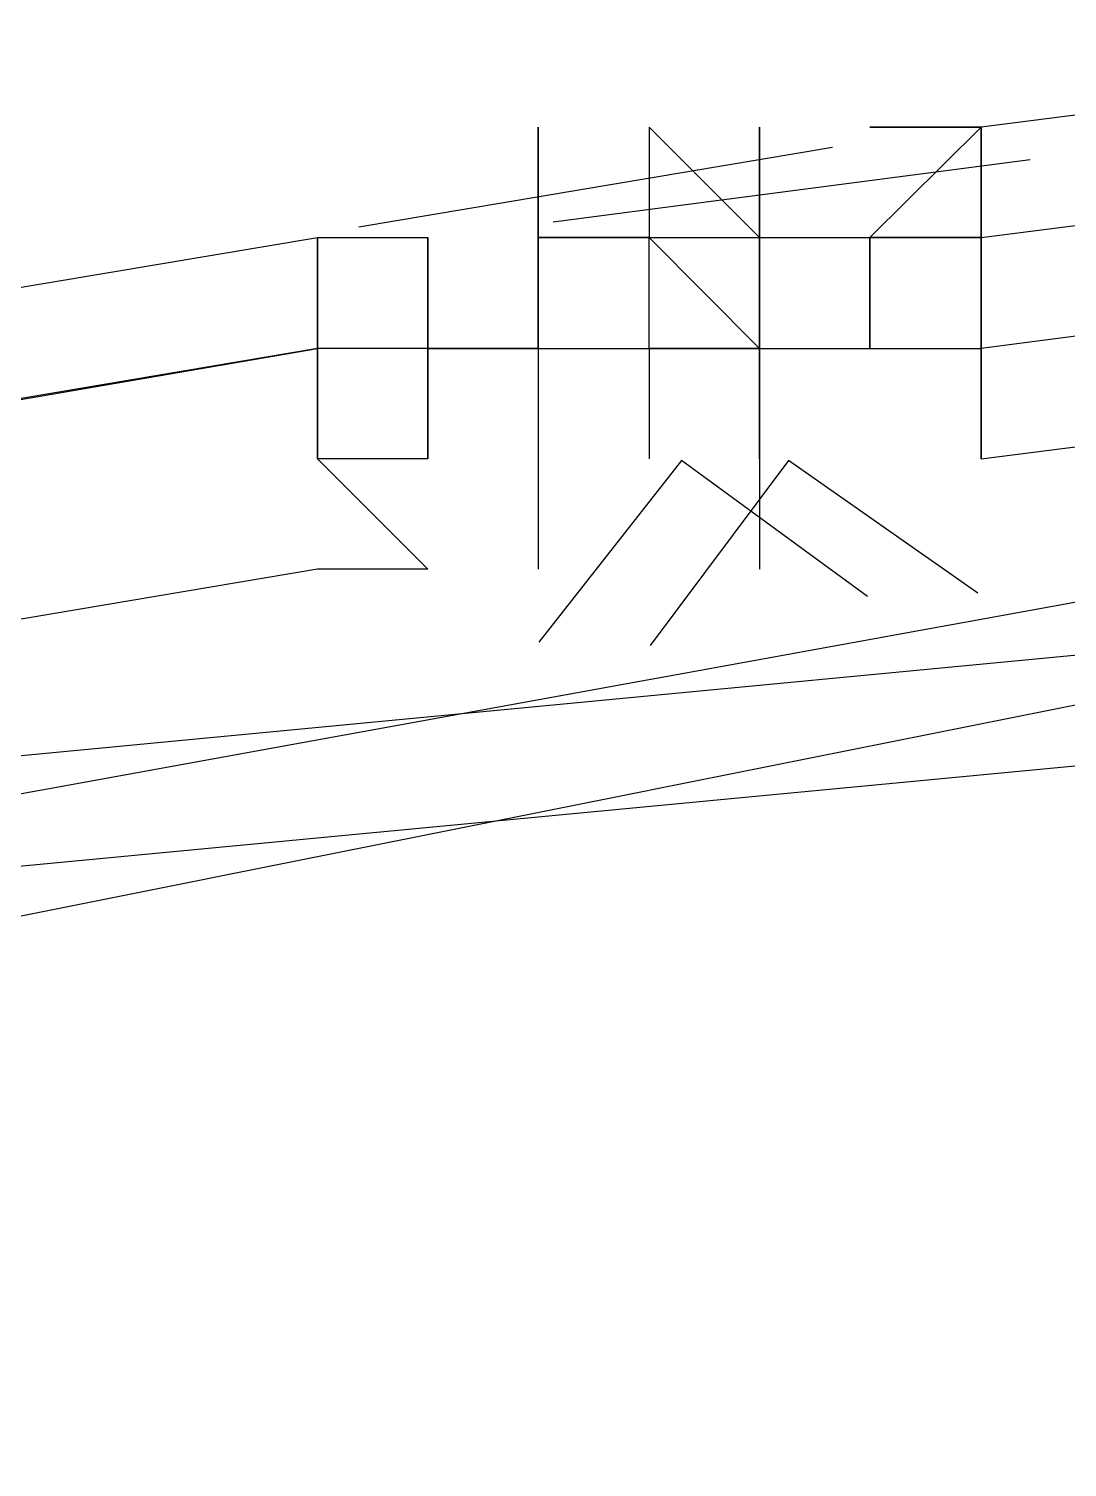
# Model space of a CAD drawing. Header units: feet. Extents: x -84 to 198, y -22 to 181.
# Drawn here: x 71.5519 to 71.6771, y 152.7895 to 152.963 of the extents above; entities that cross this region are included whole.
import ezdxf

# ---------------------------------------------------------------- set-up
doc = ezdxf.new("R2010")
doc.units = ezdxf.units.FT
doc.layers.add('A-LINEA', color=7, linetype='CONTINUOUS')

msp = doc.modelspace()

# ---------------------------------------------------------------- linework, layer by layer
at = {"layer": 'A-LINEA'}
for p, q in [((71.6133, 152.9378), (71.6133, 152.9511)), ((71.6133, 152.9511), (71.6133, 152.9511)), ((71.6133, 152.9511), (71.6133, 152.9378)), ((71.6133, 152.9511), (71.6133, 152.9511)), ((71.6133, 152.9511), (71.6133, 152.9378)), ((71.6133, 152.9378), (71.6133, 152.9511)), ((71.6133, 152.9511), (71.6133, 152.9511)), ((71.6133, 152.9511), (71.6133, 152.9378)), ((71.6133, 152.9511), (71.6133, 152.9511)), ((71.6133, 152.9511), (71.6133, 152.9378)), ((71.6267, 152.9511), (71.6267, 152.9511)), ((71.64, 152.9378), (71.6267, 152.9511)), ((71.6267, 152.9511), (71.6267, 152.9511)), ((71.6267, 152.9511), (71.6267, 152.9511)), ((71.6267, 152.9511), (71.6267, 152.9378)), ((71.6267, 152.9511), (71.6267, 152.9511)), ((71.6267, 152.9511), (71.6267, 152.9511)), ((71.6267, 152.9511), (71.6267, 152.9511)), ((71.64, 152.9378), (71.6267, 152.9511)), ((71.6267, 152.9511), (71.6267, 152.9511)), ((71.6267, 152.9511), (71.6267, 152.9511)), ((71.6267, 152.9511), (71.6267, 152.9378)), ((71.6267, 152.9511), (71.6267, 152.9511)), ((71.6267, 152.9511), (71.6267, 152.9511)), ((71.64, 152.9511), (71.64, 152.9378)), ((71.64, 152.9511), (71.64, 152.9511)), ((71.64, 152.9378), (71.64, 152.9511)), ((71.64, 152.9511), (71.64, 152.9378)), ((71.64, 152.9511), (71.64, 152.9378)), ((71.64, 152.9511), (71.64, 152.9511)), ((71.64, 152.9511), (71.64, 152.9511)), ((71.64, 152.9511), (71.64, 152.9511)), ((71.64, 152.9511), (71.64, 152.9511)), ((71.64, 152.9511), (71.64, 152.9511)), ((71.64, 152.9511), (71.64, 152.9511)), ((71.64, 152.9511), (71.64, 152.9511)), ((71.64, 152.9511), (71.64, 152.9511)), ((71.64, 152.9511), (71.64, 152.9378)), ((71.64, 152.9511), (71.64, 152.9511)), ((71.64, 152.9378), (71.64, 152.9511)), ((71.64, 152.9511), (71.64, 152.9378)), ((71.64, 152.9511), (71.64, 152.9378)), ((71.64, 152.9511), (71.64, 152.9511)), ((71.64, 152.9511), (71.64, 152.9511)), ((71.64, 152.9511), (71.64, 152.9511)), ((71.64, 152.9511), (71.64, 152.9511)), ((71.64, 152.9511), (71.64, 152.9511)), ((71.64, 152.9511), (71.64, 152.9511)), ((71.64, 152.9511), (71.64, 152.9511)), ((71.64, 152.9511), (71.64, 152.9511)), ((71.6533, 152.9511), (71.6533, 152.9511)), ((71.6533, 152.9511), (71.6533, 152.9511)), ((71.6533, 152.9511), (71.6533, 152.9511)), ((71.6533, 152.9511), (71.6533, 152.9511)), ((71.6533, 152.9511), (71.6533, 152.9511)), ((71.6533, 152.9511), (71.6533, 152.9511)), ((71.6533, 152.9511), (71.6667, 152.9511)), ((71.6533, 152.9511), (71.6533, 152.9511)), ((71.6533, 152.9511), (71.6667, 152.9511)), ((71.6533, 152.9511), (71.6533, 152.9511)), ((71.6533, 152.9511), (71.6533, 152.9511)), ((71.6533, 152.9511), (71.6533, 152.9511)), ((71.6533, 152.9511), (71.6533, 152.9511)), ((71.6667, 152.9511), (71.6533, 152.9511)), ((71.6667, 152.9511), (71.6533, 152.9511)), ((71.6533, 152.9511), (71.6533, 152.9511)), ((71.6533, 152.9511), (71.6533, 152.9511)), ((71.6533, 152.9511), (71.6533, 152.9511)), ((71.6533, 152.9511), (71.6533, 152.9511)), ((71.6533, 152.9511), (71.6533, 152.9511)), ((71.6533, 152.9511), (71.6533, 152.9511)), ((71.6533, 152.9511), (71.6667, 152.9511)), ((71.6533, 152.9511), (71.6533, 152.9511)), ((71.6533, 152.9511), (71.6667, 152.9511)), ((71.6533, 152.9511), (71.6533, 152.9511)), ((71.6533, 152.9511), (71.6533, 152.9511)), ((71.6533, 152.9511), (71.6533, 152.9511)), ((71.6533, 152.9511), (71.6533, 152.9511)), ((71.6667, 152.9511), (71.6533, 152.9511)), ((71.6667, 152.9511), (71.6533, 152.9511)), ((71.6667, 152.9511), (71.6667, 152.9511)), ((71.6667, 152.9511), (71.6667, 152.9511)), ((71.6667, 152.9511), (71.6667, 152.9511)), ((71.6667, 152.9511), (71.6667, 152.9511)), ((71.6667, 152.9511), (71.6667, 152.9511)), ((71.6667, 152.9511), (71.6667, 152.9511)), ((71.6667, 152.9511), (71.6667, 152.9511)), ((71.6667, 152.9511), (71.6667, 152.9511)), ((71.6667, 152.9511), (71.6667, 152.9511)), ((71.6667, 152.9511), (71.6667, 152.9511)), ((71.5917, 152.9391), (71.6488, 152.9487)), ((71.5917, 152.9391), (71.6488, 152.9487)), ((71.6151, 152.9397), (71.6726, 152.9472)), ((71.6151, 152.9397), (71.6726, 152.9472)), ((71.5867, 152.9378), (71.5867, 152.9378)), ((71.5867, 152.9378), (71.5867, 152.9378)), ((71.5867, 152.9378), (71.5867, 152.9378)), ((71.5867, 152.9378), (71.5867, 152.9378)), ((71.5867, 152.9378), (71.5867, 152.9378)), ((71.5867, 152.9378), (71.5867, 152.9378)), ((71.5867, 152.9378), (71.5867, 152.9378)), ((71.5867, 152.9378), (71.5867, 152.9378)), ((71.5867, 152.9244), (71.5867, 152.9378)), ((71.5867, 152.9378), (71.5867, 152.9378)), ((71.5867, 152.9378), (71.5867, 152.9378)), ((71.5867, 152.9378), (71.5867, 152.9244)), ((71.5867, 152.9378), (71.5867, 152.9378)), ((71.5867, 152.9378), (71.6, 152.9378)), ((71.5867, 152.9378), (71.5867, 152.9378)), ((71.5867, 152.9378), (71.5867, 152.9378)), ((71.5867, 152.9378), (71.5867, 152.9378)), ((71.5867, 152.9378), (71.6, 152.9378)), ((71.5867, 152.9378), (71.5867, 152.9378)), ((71.5867, 152.9378), (71.5867, 152.9378)), ((71.5867, 152.9378), (71.5867, 152.9378)), ((71.5867, 152.9378), (71.5867, 152.9378)), ((71.5867, 152.9378), (71.5867, 152.9378)), ((71.5867, 152.9378), (71.5867, 152.9378)), ((71.5867, 152.9378), (71.5867, 152.9378)), ((71.5867, 152.9378), (71.5867, 152.9378)), ((71.5867, 152.9244), (71.5867, 152.9378)), ((71.5867, 152.9378), (71.5867, 152.9378)), ((71.5867, 152.9378), (71.5867, 152.9378)), ((71.5867, 152.9378), (71.5867, 152.9244)), ((71.5867, 152.9378), (71.5867, 152.9378)), ((71.5867, 152.9378), (71.6, 152.9378)), ((71.5867, 152.9378), (71.5867, 152.9378)), ((71.5867, 152.9378), (71.5867, 152.9378)), ((71.5867, 152.9378), (71.5867, 152.9378)), ((71.5867, 152.9378), (71.6, 152.9378)), ((71.6, 152.9244), (71.6, 152.9378)), ((71.6, 152.9378), (71.6, 152.9378)), ((71.6, 152.9378), (71.6, 152.9378)), ((71.6, 152.9378), (71.6, 152.9378)), ((71.6, 152.9378), (71.6, 152.9378)), ((71.6, 152.9378), (71.6, 152.9378)), ((71.6, 152.9378), (71.6, 152.9378)), ((71.6, 152.9378), (71.6, 152.9378)), ((71.6, 152.9378), (71.6, 152.9378)), ((71.6, 152.9378), (71.6, 152.9378)), ((71.6, 152.9244), (71.6, 152.9378)), ((71.6, 152.9378), (71.6, 152.9378)), ((71.6, 152.9378), (71.6, 152.9378)), ((71.6, 152.9378), (71.6, 152.9378)), ((71.6, 152.9378), (71.6, 152.9378)), ((71.6, 152.9378), (71.6, 152.9378)), ((71.6, 152.9378), (71.6, 152.9378)), ((71.6, 152.9378), (71.6, 152.9378)), ((71.6, 152.9378), (71.6, 152.9378)), ((71.6, 152.9378), (71.6, 152.9378)), ((71.6133, 152.9378), (71.6133, 152.9378)), ((71.6133, 152.9378), (71.6133, 152.9378)), ((71.6133, 152.9378), (71.6133, 152.9378)), ((71.6133, 152.9378), (71.6133, 152.9378)), ((71.6133, 152.9378), (71.6133, 152.9244)), ((71.6133, 152.9378), (71.6133, 152.9378)), ((71.6267, 152.9378), (71.6133, 152.9378)), ((71.6133, 152.9378), (71.6133, 152.9378)), ((71.6133, 152.9378), (71.6133, 152.9244)), ((71.6133, 152.9378), (71.6267, 152.9378)), ((71.6133, 152.9378), (71.6133, 152.9244)), ((71.6133, 152.9378), (71.6133, 152.9378)), ((71.6133, 152.9378), (71.6133, 152.9378)), ((71.6267, 152.9378), (71.6133, 152.9378)), ((71.6133, 152.9378), (71.6133, 152.9378)), ((71.6133, 152.9244), (71.6133, 152.9378)), ((71.6267, 152.9378), (71.6133, 152.9378)), ((71.6133, 152.9378), (71.6133, 152.9378)), ((71.6133, 152.9378), (71.6133, 152.9378)), ((71.6133, 152.9378), (71.6133, 152.9378)), ((71.6133, 152.9378), (71.6133, 152.9378)), ((71.6267, 152.9378), (71.6133, 152.9378)), ((71.6133, 152.9378), (71.6133, 152.9378)), ((71.6133, 152.9378), (71.6133, 152.9378)), ((71.6133, 152.9378), (71.6133, 152.9378)), ((71.6133, 152.9378), (71.6133, 152.9378)), ((71.6133, 152.9378), (71.6133, 152.9378)), ((71.6133, 152.9378), (71.6133, 152.9378)), ((71.6133, 152.9378), (71.6133, 152.9378)), ((71.6133, 152.9378), (71.6133, 152.9378)), ((71.6133, 152.9378), (71.6133, 152.9378)), ((71.6133, 152.9378), (71.6133, 152.9378)), ((71.6133, 152.9378), (71.6133, 152.9378)), ((71.6133, 152.9378), (71.6133, 152.9378)), ((71.6133, 152.9378), (71.6133, 152.9378)), ((71.6133, 152.9378), (71.6133, 152.9378)), ((71.6133, 152.9378), (71.6133, 152.9378)), ((71.6133, 152.9378), (71.6133, 152.9378)), ((71.6133, 152.9378), (71.6133, 152.9378)), ((71.6133, 152.9378), (71.6133, 152.9378)), ((71.6133, 152.9378), (71.6133, 152.9378)), ((71.6133, 152.9378), (71.6133, 152.9378)), ((71.6133, 152.9378), (71.6133, 152.9378)), ((71.6133, 152.9378), (71.6133, 152.9378)), ((71.6133, 152.9378), (71.6133, 152.9378)), ((71.6133, 152.9378), (71.6133, 152.9244)), ((71.6133, 152.9378), (71.6133, 152.9378)), ((71.6133, 152.9378), (71.6133, 152.9378)), ((71.6133, 152.9378), (71.6133, 152.9378)), ((71.6133, 152.9378), (71.6133, 152.9378)), ((71.6133, 152.9378), (71.6133, 152.9378)), ((71.6133, 152.9378), (71.6133, 152.9378)), ((71.6133, 152.9378), (71.6133, 152.9378)), ((71.6133, 152.9378), (71.6133, 152.9378)), ((71.6133, 152.9378), (71.6133, 152.9378)), ((71.6133, 152.9378), (71.6133, 152.9378)), ((71.6133, 152.9378), (71.6133, 152.9378)), ((71.6133, 152.9378), (71.6133, 152.9378)), ((71.6133, 152.9378), (71.6133, 152.9244)), ((71.6133, 152.9378), (71.6133, 152.9378)), ((71.6267, 152.9378), (71.6133, 152.9378)), ((71.6133, 152.9378), (71.6133, 152.9378)), ((71.6133, 152.9378), (71.6133, 152.9244)), ((71.6133, 152.9378), (71.6267, 152.9378)), ((71.6133, 152.9378), (71.6133, 152.9244)), ((71.6133, 152.9378), (71.6133, 152.9378)), ((71.6133, 152.9378), (71.6133, 152.9378)), ((71.6267, 152.9378), (71.6133, 152.9378)), ((71.6133, 152.9378), (71.6133, 152.9378)), ((71.6133, 152.9244), (71.6133, 152.9378)), ((71.6267, 152.9378), (71.6133, 152.9378)), ((71.6133, 152.9378), (71.6133, 152.9378)), ((71.6133, 152.9378), (71.6133, 152.9378)), ((71.6133, 152.9378), (71.6133, 152.9378)), ((71.6133, 152.9378), (71.6133, 152.9378)), ((71.6267, 152.9378), (71.6133, 152.9378)), ((71.6133, 152.9378), (71.6133, 152.9378)), ((71.6133, 152.9378), (71.6133, 152.9378)), ((71.6133, 152.9378), (71.6133, 152.9378)), ((71.6133, 152.9378), (71.6133, 152.9378)), ((71.6133, 152.9378), (71.6133, 152.9378)), ((71.6133, 152.9378), (71.6133, 152.9378)), ((71.6133, 152.9378), (71.6133, 152.9378)), ((71.6133, 152.9378), (71.6133, 152.9378)), ((71.6133, 152.9378), (71.6133, 152.9378)), ((71.6133, 152.9378), (71.6133, 152.9378)), ((71.6133, 152.9378), (71.6133, 152.9378)), ((71.6133, 152.9378), (71.6133, 152.9378)), ((71.6133, 152.9378), (71.6133, 152.9378)), ((71.6133, 152.9378), (71.6133, 152.9378)), ((71.6133, 152.9378), (71.6133, 152.9378)), ((71.6133, 152.9378), (71.6133, 152.9378)), ((71.6133, 152.9378), (71.6133, 152.9378)), ((71.6133, 152.9378), (71.6133, 152.9378)), ((71.6133, 152.9378), (71.6133, 152.9378)), ((71.6133, 152.9378), (71.6133, 152.9378)), ((71.6133, 152.9378), (71.6133, 152.9378)), ((71.6133, 152.9378), (71.6133, 152.9378)), ((71.6133, 152.9378), (71.6133, 152.9378)), ((71.6133, 152.9378), (71.6133, 152.9244)), ((71.6133, 152.9378), (71.6133, 152.9378)), ((71.6133, 152.9378), (71.6133, 152.9378)), ((71.6133, 152.9378), (71.6133, 152.9378)), ((71.6133, 152.9378), (71.6133, 152.9378)), ((71.6133, 152.9378), (71.6133, 152.9378)), ((71.6133, 152.9378), (71.6133, 152.9378)), ((71.6133, 152.9378), (71.6133, 152.9378)), ((71.6133, 152.9378), (71.6133, 152.9378)), ((71.6267, 152.9378), (71.6267, 152.9378)), ((71.6267, 152.9378), (71.6267, 152.9378)), ((71.6267, 152.9378), (71.6267, 152.9378)), ((71.6267, 152.9378), (71.6267, 152.9378)), ((71.6267, 152.9378), (71.6267, 152.9378)), ((71.6267, 152.9244), (71.6267, 152.9378)), ((71.6267, 152.9378), (71.6267, 152.9378)), ((71.6267, 152.9378), (71.6267, 152.9378)), ((71.6267, 152.9378), (71.6267, 152.9378)), ((71.6267, 152.9378), (71.6267, 152.9378)), ((71.6267, 152.9378), (71.6267, 152.9378)), ((71.6267, 152.9378), (71.6267, 152.9378)), ((71.6267, 152.9378), (71.6267, 152.9378)), ((71.6267, 152.9244), (71.6267, 152.9378)), ((71.6267, 152.9378), (71.6267, 152.9378)), ((71.6267, 152.9378), (71.6267, 152.9378)), ((71.6267, 152.9378), (71.6267, 152.9378)), ((71.6267, 152.9378), (71.6267, 152.9378)), ((71.6267, 152.9378), (71.6267, 152.9378)), ((71.6267, 152.9378), (71.6267, 152.9378)), ((71.6267, 152.9378), (71.6267, 152.9378)), ((71.6267, 152.9378), (71.6267, 152.9378)), ((71.6267, 152.9378), (71.6267, 152.9378)), ((71.6267, 152.9378), (71.6267, 152.9378)), ((71.6267, 152.9378), (71.6267, 152.9378)), ((71.6267, 152.9378), (71.6267, 152.9378)), ((71.6267, 152.9378), (71.6267, 152.9378)), ((71.6267, 152.9378), (71.6267, 152.9378)), ((71.6267, 152.9378), (71.6267, 152.9378)), ((71.6267, 152.9378), (71.6267, 152.9378)), ((71.6267, 152.9378), (71.6267, 152.9378)), ((71.6267, 152.9378), (71.6267, 152.9378)), ((71.6267, 152.9378), (71.6267, 152.9378)), ((71.6267, 152.9378), (71.6267, 152.9378)), ((71.6267, 152.9378), (71.6267, 152.9378)), ((71.6267, 152.9378), (71.6267, 152.9378)), ((71.6267, 152.9378), (71.6267, 152.9378)), ((71.6267, 152.9378), (71.6267, 152.9378)), ((71.6267, 152.9378), (71.6267, 152.9378)), ((71.6267, 152.9378), (71.6267, 152.9378)), ((71.6267, 152.9378), (71.6267, 152.9378)), ((71.6267, 152.9378), (71.6267, 152.9378)), ((71.6267, 152.9378), (71.6267, 152.9378)), ((71.6267, 152.9378), (71.6267, 152.9378)), ((71.6267, 152.9378), (71.6267, 152.9378)), ((71.6267, 152.9378), (71.6267, 152.9378)), ((71.6267, 152.9378), (71.6267, 152.9378)), ((71.6267, 152.9244), (71.6267, 152.9378)), ((71.6267, 152.9378), (71.6267, 152.9378)), ((71.6267, 152.9378), (71.6267, 152.9378)), ((71.6267, 152.9378), (71.6267, 152.9378)), ((71.6267, 152.9378), (71.6267, 152.9378)), ((71.6267, 152.9378), (71.6267, 152.9378)), ((71.6267, 152.9378), (71.6267, 152.9378)), ((71.6267, 152.9378), (71.6267, 152.9378)), ((71.6267, 152.9378), (71.6267, 152.9378)), ((71.6267, 152.9378), (71.6267, 152.9378)), ((71.6267, 152.9378), (71.6267, 152.9378)), ((71.6267, 152.9378), (71.6267, 152.9378)), ((71.6267, 152.9378), (71.6267, 152.9378)), ((71.6267, 152.9378), (71.6267, 152.9378)), ((71.6267, 152.9378), (71.6267, 152.9378)), ((71.6267, 152.9378), (71.64, 152.9378)), ((71.6267, 152.9378), (71.6267, 152.9378)), ((71.6267, 152.9378), (71.6267, 152.9378)), ((71.6267, 152.9378), (71.64, 152.9378)), ((71.6267, 152.9378), (71.6267, 152.9378)), ((71.6267, 152.9378), (71.6267, 152.9378)), ((71.6267, 152.9378), (71.6267, 152.9378)), ((71.6267, 152.9378), (71.6267, 152.9378)), ((71.6267, 152.9378), (71.6267, 152.9378)), ((71.6267, 152.9244), (71.6267, 152.9378)), ((71.6267, 152.9378), (71.6267, 152.9378)), ((71.6267, 152.9378), (71.6267, 152.9378)), ((71.6267, 152.9378), (71.6267, 152.9378)), ((71.6267, 152.9378), (71.6267, 152.9378)), ((71.6267, 152.9378), (71.6267, 152.9378)), ((71.6267, 152.9378), (71.6267, 152.9378)), ((71.6267, 152.9378), (71.6267, 152.9378)), ((71.6267, 152.9244), (71.6267, 152.9378)), ((71.6267, 152.9378), (71.6267, 152.9378)), ((71.6267, 152.9378), (71.6267, 152.9378)), ((71.6267, 152.9378), (71.6267, 152.9378)), ((71.6267, 152.9378), (71.6267, 152.9378)), ((71.6267, 152.9378), (71.6267, 152.9378)), ((71.6267, 152.9378), (71.6267, 152.9378)), ((71.6267, 152.9378), (71.6267, 152.9378)), ((71.6267, 152.9378), (71.6267, 152.9378)), ((71.6267, 152.9378), (71.6267, 152.9378)), ((71.6267, 152.9378), (71.6267, 152.9378)), ((71.6267, 152.9378), (71.6267, 152.9378)), ((71.6267, 152.9378), (71.6267, 152.9378)), ((71.6267, 152.9378), (71.6267, 152.9378)), ((71.6267, 152.9378), (71.6267, 152.9378)), ((71.6267, 152.9378), (71.6267, 152.9378)), ((71.6267, 152.9378), (71.6267, 152.9378)), ((71.6267, 152.9378), (71.6267, 152.9378)), ((71.6267, 152.9378), (71.6267, 152.9378)), ((71.6267, 152.9378), (71.6267, 152.9378)), ((71.6267, 152.9378), (71.6267, 152.9378)), ((71.6267, 152.9378), (71.6267, 152.9378)), ((71.6267, 152.9378), (71.6267, 152.9378)), ((71.6267, 152.9378), (71.6267, 152.9378)), ((71.6267, 152.9378), (71.6267, 152.9378)), ((71.6267, 152.9378), (71.6267, 152.9378)), ((71.6267, 152.9378), (71.6267, 152.9378)), ((71.6267, 152.9378), (71.6267, 152.9378)), ((71.6267, 152.9378), (71.6267, 152.9378)), ((71.6267, 152.9378), (71.6267, 152.9378)), ((71.6267, 152.9378), (71.6267, 152.9378)), ((71.6267, 152.9378), (71.6267, 152.9378)), ((71.6267, 152.9378), (71.6267, 152.9378)), ((71.6267, 152.9378), (71.6267, 152.9378)), ((71.6267, 152.9244), (71.6267, 152.9378)), ((71.6267, 152.9378), (71.6267, 152.9378)), ((71.6267, 152.9378), (71.6267, 152.9378)), ((71.6267, 152.9378), (71.6267, 152.9378)), ((71.6267, 152.9378), (71.6267, 152.9378)), ((71.6267, 152.9378), (71.6267, 152.9378)), ((71.6267, 152.9378), (71.6267, 152.9378)), ((71.6267, 152.9378), (71.6267, 152.9378)), ((71.6267, 152.9378), (71.6267, 152.9378)), ((71.6267, 152.9378), (71.6267, 152.9378)), ((71.6267, 152.9378), (71.6267, 152.9378)), ((71.6267, 152.9378), (71.6267, 152.9378)), ((71.6267, 152.9378), (71.6267, 152.9378)), ((71.6267, 152.9378), (71.6267, 152.9378)), ((71.6267, 152.9378), (71.6267, 152.9378)), ((71.6267, 152.9378), (71.64, 152.9378)), ((71.6267, 152.9378), (71.6267, 152.9378)), ((71.6267, 152.9378), (71.6267, 152.9378)), ((71.6267, 152.9378), (71.64, 152.9378)), ((71.64, 152.9378), (71.64, 152.9378)), ((71.64, 152.9378), (71.6533, 152.9378)), ((71.64, 152.9378), (71.6533, 152.9378)), ((71.64, 152.9378), (71.64, 152.9378)), ((71.64, 152.9378), (71.64, 152.9378)), ((71.64, 152.9378), (71.64, 152.9378)), ((71.64, 152.9378), (71.64, 152.9378)), ((71.64, 152.9378), (71.64, 152.9378)), ((71.64, 152.9378), (71.64, 152.9378)), ((71.64, 152.9378), (71.64, 152.9378)), ((71.64, 152.9378), (71.64, 152.9378)), ((71.64, 152.9378), (71.64, 152.9378)), ((71.64, 152.9378), (71.64, 152.9378)), ((71.64, 152.9378), (71.64, 152.9378)), ((71.64, 152.9378), (71.64, 152.9378)), ((71.64, 152.9378), (71.64, 152.9378)), ((71.64, 152.9378), (71.64, 152.9378)), ((71.64, 152.9378), (71.64, 152.9378)), ((71.64, 152.9378), (71.64, 152.9378)), ((71.64, 152.9378), (71.64, 152.9378)), ((71.64, 152.9378), (71.64, 152.9378)), ((71.64, 152.9378), (71.64, 152.9378)), ((71.64, 152.9378), (71.64, 152.9378)), ((71.64, 152.9378), (71.64, 152.9378)), ((71.64, 152.9378), (71.64, 152.9378)), ((71.64, 152.9378), (71.64, 152.9378)), ((71.64, 152.9378), (71.64, 152.9378)), ((71.64, 152.9378), (71.64, 152.9378)), ((71.64, 152.9378), (71.64, 152.9378)), ((71.64, 152.9378), (71.64, 152.9378)), ((71.64, 152.9378), (71.64, 152.9378)), ((71.64, 152.9244), (71.64, 152.9378)), ((71.64, 152.9244), (71.64, 152.9378)), ((71.64, 152.9378), (71.64, 152.9378)), ((71.64, 152.9378), (71.64, 152.9378)), ((71.64, 152.9378), (71.64, 152.9378)), ((71.64, 152.9378), (71.64, 152.9378)), ((71.64, 152.9378), (71.64, 152.9378)), ((71.64, 152.9378), (71.64, 152.9378)), ((71.64, 152.9378), (71.64, 152.9378)), ((71.64, 152.9378), (71.64, 152.9378)), ((71.64, 152.9378), (71.64, 152.9378)), ((71.64, 152.9378), (71.64, 152.9244)), ((71.64, 152.9378), (71.64, 152.9378)), ((71.64, 152.9378), (71.64, 152.9244)), ((71.64, 152.9378), (71.64, 152.9378)), ((71.64, 152.9378), (71.64, 152.9244)), ((71.64, 152.9378), (71.64, 152.9378)), ((71.64, 152.9378), (71.6533, 152.9378)), ((71.64, 152.9378), (71.6533, 152.9378)), ((71.64, 152.9378), (71.64, 152.9378)), ((71.64, 152.9378), (71.64, 152.9378)), ((71.64, 152.9378), (71.64, 152.9378)), ((71.64, 152.9378), (71.64, 152.9378)), ((71.64, 152.9378), (71.64, 152.9378)), ((71.64, 152.9378), (71.64, 152.9378)), ((71.64, 152.9378), (71.64, 152.9378)), ((71.64, 152.9378), (71.64, 152.9378)), ((71.64, 152.9378), (71.64, 152.9378)), ((71.64, 152.9378), (71.64, 152.9378)), ((71.64, 152.9378), (71.64, 152.9378)), ((71.64, 152.9378), (71.64, 152.9378)), ((71.64, 152.9378), (71.64, 152.9378)), ((71.64, 152.9378), (71.64, 152.9378)), ((71.64, 152.9378), (71.64, 152.9378)), ((71.64, 152.9378), (71.64, 152.9378)), ((71.64, 152.9378), (71.64, 152.9378)), ((71.64, 152.9378), (71.64, 152.9378)), ((71.64, 152.9378), (71.64, 152.9378)), ((71.64, 152.9378), (71.64, 152.9378)), ((71.64, 152.9378), (71.64, 152.9378)), ((71.64, 152.9378), (71.64, 152.9378)), ((71.64, 152.9378), (71.64, 152.9378)), ((71.64, 152.9378), (71.64, 152.9378)), ((71.64, 152.9378), (71.64, 152.9378)), ((71.64, 152.9378), (71.64, 152.9378)), ((71.64, 152.9378), (71.64, 152.9378)), ((71.64, 152.9378), (71.64, 152.9378)), ((71.64, 152.9244), (71.64, 152.9378)), ((71.64, 152.9244), (71.64, 152.9378)), ((71.64, 152.9378), (71.64, 152.9378)), ((71.64, 152.9378), (71.64, 152.9378)), ((71.64, 152.9378), (71.64, 152.9378)), ((71.64, 152.9378), (71.64, 152.9378)), ((71.64, 152.9378), (71.64, 152.9378)), ((71.64, 152.9378), (71.64, 152.9378)), ((71.64, 152.9378), (71.64, 152.9378)), ((71.64, 152.9378), (71.64, 152.9378)), ((71.64, 152.9378), (71.64, 152.9378)), ((71.64, 152.9378), (71.64, 152.9244)), ((71.64, 152.9378), (71.64, 152.9378)), ((71.64, 152.9378), (71.64, 152.9244)), ((71.64, 152.9378), (71.64, 152.9378)), ((71.64, 152.9378), (71.64, 152.9244)), ((71.6533, 152.9378), (71.6533, 152.9378)), ((71.6533, 152.9378), (71.6533, 152.9378)), ((71.6533, 152.9378), (71.6533, 152.9378)), ((71.6533, 152.9378), (71.6533, 152.9378)), ((71.6533, 152.9378), (71.6533, 152.9378)), ((71.6533, 152.9378), (71.6533, 152.9378)), ((71.6533, 152.9378), (71.6533, 152.9378)), ((71.6533, 152.9378), (71.6533, 152.9378)), ((71.6533, 152.9378), (71.6533, 152.9378)), ((71.6533, 152.9378), (71.6533, 152.9378)), ((71.6533, 152.9378), (71.6533, 152.9378)), ((71.6533, 152.9378), (71.6533, 152.9378)), ((71.6533, 152.9244), (71.6533, 152.9378)), ((71.6533, 152.9378), (71.6533, 152.9378)), ((71.6533, 152.9378), (71.6533, 152.9378)), ((71.6533, 152.9378), (71.6533, 152.9378)), ((71.6533, 152.9378), (71.6533, 152.9378)), ((71.6533, 152.9378), (71.6533, 152.9378)), ((71.6533, 152.9378), (71.6533, 152.9378)), ((71.6533, 152.9378), (71.6667, 152.9378)), ((71.6533, 152.9378), (71.6533, 152.9378)), ((71.6533, 152.9378), (71.6533, 152.9244)), ((71.6533, 152.9378), (71.6533, 152.9378)), ((71.6533, 152.9378), (71.6533, 152.9378)), ((71.6533, 152.9378), (71.6533, 152.9244)), ((71.6667, 152.9378), (71.6533, 152.9378)), ((71.6533, 152.9378), (71.6533, 152.9378)), ((71.6533, 152.9378), (71.6533, 152.9378)), ((71.6667, 152.9378), (71.6533, 152.9378)), ((71.6533, 152.9378), (71.6533, 152.9378)), ((71.6533, 152.9378), (71.6533, 152.9378)), ((71.6533, 152.9378), (71.6533, 152.9378)), ((71.6533, 152.9378), (71.6533, 152.9378)), ((71.6533, 152.9378), (71.6533, 152.9378)), ((71.6533, 152.9378), (71.6533, 152.9378)), ((71.6533, 152.9378), (71.6533, 152.9378)), ((71.6533, 152.9378), (71.6533, 152.9378)), ((71.6533, 152.9378), (71.6533, 152.9378)), ((71.6533, 152.9378), (71.6533, 152.9378)), ((71.6533, 152.9378), (71.6533, 152.9378)), ((71.6533, 152.9378), (71.6533, 152.9378)), ((71.6533, 152.9378), (71.6533, 152.9378)), ((71.6533, 152.9378), (71.6533, 152.9378)), ((71.6533, 152.9244), (71.6533, 152.9378)), ((71.6533, 152.9378), (71.6533, 152.9378)), ((71.6533, 152.9378), (71.6533, 152.9378)), ((71.6533, 152.9378), (71.6533, 152.9378)), ((71.6533, 152.9378), (71.6533, 152.9378)), ((71.6533, 152.9378), (71.6533, 152.9378)), ((71.6533, 152.9378), (71.6533, 152.9378)), ((71.6533, 152.9378), (71.6667, 152.9378)), ((71.6533, 152.9378), (71.6533, 152.9378)), ((71.6533, 152.9378), (71.6533, 152.9244)), ((71.6533, 152.9378), (71.6533, 152.9378)), ((71.6533, 152.9378), (71.6533, 152.9378)), ((71.6533, 152.9378), (71.6533, 152.9244)), ((71.6667, 152.9378), (71.6533, 152.9378)), ((71.6533, 152.9378), (71.6533, 152.9378)), ((71.6533, 152.9378), (71.6533, 152.9378)), ((71.6667, 152.9378), (71.6533, 152.9378)), ((71.6533, 152.9378), (71.6533, 152.9378)), ((71.6533, 152.9378), (71.6533, 152.9378)), ((71.6667, 152.9378), (71.6667, 152.9378)), ((71.6667, 152.9378), (71.6667, 152.9378)), ((71.6667, 152.9378), (71.6667, 152.9378)), ((71.6667, 152.9378), (71.6667, 152.9378)), ((71.6667, 152.9378), (71.6667, 152.9378)), ((71.6667, 152.9378), (71.6667, 152.9378)), ((71.6667, 152.9378), (71.6667, 152.9378)), ((71.6667, 152.9378), (71.6667, 152.9378)), ((71.6667, 152.9378), (71.6667, 152.9244)), ((71.6667, 152.9378), (71.6667, 152.9378)), ((71.6667, 152.9378), (71.6667, 152.9378)), ((71.6667, 152.9378), (71.6667, 152.9378)), ((71.6667, 152.9378), (71.6667, 152.9378)), ((71.6667, 152.9378), (71.6667, 152.9378)), ((71.6667, 152.9378), (71.6667, 152.9378)), ((71.6667, 152.9378), (71.6667, 152.9378)), ((71.6667, 152.9378), (71.6667, 152.9378)), ((71.6667, 152.9378), (71.6667, 152.9244)), ((71.5867, 152.9244), (71.5867, 152.9244)), ((71.5867, 152.9244), (71.5867, 152.9244)), ((71.5867, 152.9244), (71.5867, 152.9244)), ((71.5867, 152.9244), (71.5867, 152.9244)), ((71.5867, 152.9244), (71.5867, 152.9244)), ((71.5867, 152.9244), (71.5867, 152.9244)), ((71.5867, 152.9244), (71.5867, 152.9244)), ((71.5867, 152.9244), (71.5867, 152.9244)), ((71.5867, 152.9244), (71.5867, 152.9244)), ((71.5867, 152.9244), (71.5867, 152.9244)), ((71.5867, 152.9244), (71.5867, 152.9244)), ((71.5867, 152.9244), (71.5867, 152.9244)), ((71.5867, 152.9244), (71.5867, 152.9244)), ((71.5867, 152.9244), (71.5867, 152.9244)), ((71.5867, 152.9244), (71.5867, 152.9244)), ((71.5867, 152.9244), (71.5867, 152.9244)), ((71.6, 152.9111), (71.6, 152.9244)), ((71.6133, 152.9244), (71.6, 152.9244)), ((71.6, 152.9244), (71.6133, 152.9244)), ((71.6, 152.9244), (71.6, 152.9244)), ((71.6, 152.9244), (71.6, 152.9244)), ((71.6, 152.9244), (71.6, 152.9111)), ((71.6, 152.9244), (71.6, 152.9244)), ((71.6, 152.9244), (71.6, 152.9244)), ((71.6133, 152.9244), (71.6, 152.9244)), ((71.6, 152.9244), (71.6, 152.9244)), ((71.6, 152.9244), (71.6, 152.9244)), ((71.6133, 152.9244), (71.6, 152.9244)), ((71.6, 152.9244), (71.6, 152.9244)), ((71.6, 152.9244), (71.6, 152.9244)), ((71.6, 152.9244), (71.6, 152.9244)), ((71.6133, 152.9244), (71.6, 152.9244)), ((71.6, 152.9244), (71.6, 152.9244)), ((71.6, 152.9244), (71.6, 152.9244)), ((71.6, 152.9244), (71.6133, 152.9244)), ((71.6, 152.9244), (71.6, 152.9244)), ((71.6, 152.9244), (71.6, 152.9111)), ((71.6, 152.9244), (71.6, 152.9244)), ((71.6, 152.9244), (71.6, 152.9244)), ((71.6, 152.9244), (71.6, 152.9244)), ((71.6, 152.9244), (71.6, 152.9244)), ((71.6, 152.9244), (71.6, 152.9244)), ((71.6, 152.9244), (71.6, 152.9244)), ((71.6, 152.9244), (71.6, 152.9244)), ((71.6, 152.9244), (71.6, 152.9244)), ((71.6, 152.9244), (71.6, 152.9244)), ((71.6, 152.9244), (71.6, 152.9244)), ((71.6, 152.9244), (71.6, 152.9244)), ((71.6, 152.9111), (71.6, 152.9244)), ((71.6133, 152.9244), (71.6, 152.9244)), ((71.6, 152.9244), (71.6133, 152.9244)), ((71.6, 152.9244), (71.6, 152.9244)), ((71.6, 152.9244), (71.6, 152.9244)), ((71.6, 152.9244), (71.6, 152.9111)), ((71.6, 152.9244), (71.6, 152.9244)), ((71.6, 152.9244), (71.6, 152.9244)), ((71.6133, 152.9244), (71.6, 152.9244)), ((71.6, 152.9244), (71.6, 152.9244)), ((71.6, 152.9244), (71.6, 152.9244)), ((71.6133, 152.9244), (71.6, 152.9244)), ((71.6, 152.9244), (71.6, 152.9244)), ((71.6, 152.9244), (71.6, 152.9244)), ((71.6, 152.9244), (71.6, 152.9244)), ((71.6133, 152.9244), (71.6, 152.9244)), ((71.6, 152.9244), (71.6, 152.9244)), ((71.6, 152.9244), (71.6, 152.9244)), ((71.6, 152.9244), (71.6133, 152.9244)), ((71.6, 152.9244), (71.6, 152.9244)), ((71.6, 152.9244), (71.6, 152.9111)), ((71.6, 152.9244), (71.6, 152.9244)), ((71.6, 152.9244), (71.6, 152.9244)), ((71.6, 152.9244), (71.6, 152.9244)), ((71.6, 152.9244), (71.6, 152.9244)), ((71.6, 152.9244), (71.6, 152.9244)), ((71.6, 152.9244), (71.6, 152.9244)), ((71.6, 152.9244), (71.6, 152.9244)), ((71.6, 152.9244), (71.6, 152.9244)), ((71.6, 152.9244), (71.6, 152.9244)), ((71.6, 152.9244), (71.6, 152.9244)), ((71.6, 152.9244), (71.6, 152.9244)), ((71.6133, 152.9244), (71.6133, 152.9244)), ((71.6133, 152.9244), (71.6133, 152.9244)), ((71.6133, 152.9244), (71.6133, 152.9244)), ((71.6133, 152.9244), (71.6133, 152.9244)), ((71.6133, 152.9244), (71.6133, 152.9244)), ((71.6133, 152.9244), (71.6133, 152.9244)), ((71.6133, 152.9244), (71.6133, 152.9244)), ((71.6133, 152.9244), (71.6133, 152.9244)), ((71.6133, 152.9244), (71.6133, 152.9244)), ((71.6133, 152.9244), (71.6133, 152.9244)), ((71.6133, 152.9244), (71.6133, 152.9244)), ((71.6133, 152.9244), (71.6133, 152.9244)), ((71.6133, 152.9244), (71.6133, 152.9244)), ((71.6133, 152.9244), (71.6133, 152.9244)), ((71.6133, 152.9244), (71.6133, 152.9244)), ((71.6133, 152.9244), (71.6133, 152.9244)), ((71.6133, 152.9244), (71.6133, 152.9244)), ((71.6133, 152.9244), (71.6133, 152.9244)), ((71.6133, 152.9244), (71.6133, 152.9244)), ((71.6133, 152.9244), (71.6133, 152.9244)), ((71.6133, 152.9244), (71.6133, 152.9244)), ((71.6133, 152.9244), (71.6133, 152.9244)), ((71.6133, 152.9244), (71.6133, 152.9244)), ((71.6133, 152.9244), (71.6133, 152.9244)), ((71.6133, 152.9244), (71.6133, 152.9244)), ((71.6133, 152.9244), (71.6133, 152.9244)), ((71.6133, 152.9244), (71.6133, 152.9244)), ((71.6133, 152.9244), (71.6133, 152.9244)), ((71.6133, 152.9244), (71.6133, 152.9244)), ((71.6133, 152.9244), (71.6133, 152.9244)), ((71.6133, 152.9244), (71.6133, 152.9244)), ((71.6133, 152.9244), (71.6133, 152.9244)), ((71.6133, 152.9244), (71.6133, 152.9244)), ((71.6133, 152.9244), (71.6133, 152.9244)), ((71.6133, 152.9244), (71.6133, 152.9244)), ((71.6133, 152.9244), (71.6267, 152.9244)), ((71.6133, 152.9244), (71.6133, 152.9244)), ((71.6133, 152.9244), (71.6267, 152.9244)), ((71.6133, 152.9244), (71.6133, 152.9244)), ((71.6133, 152.9244), (71.6133, 152.9244)), ((71.6133, 152.9244), (71.6133, 152.9244)), ((71.6133, 152.9244), (71.6133, 152.9244)), ((71.6133, 152.9244), (71.6133, 152.9244)), ((71.6133, 152.9244), (71.6133, 152.9244)), ((71.6133, 152.9244), (71.6133, 152.9244)), ((71.6133, 152.9244), (71.6133, 152.9244)), ((71.6133, 152.9244), (71.6133, 152.9244)), ((71.6133, 152.9244), (71.6133, 152.9244)), ((71.6133, 152.9244), (71.6133, 152.9244)), ((71.6133, 152.9244), (71.6133, 152.9244)), ((71.6133, 152.9244), (71.6133, 152.9244)), ((71.6133, 152.9244), (71.6133, 152.9244)), ((71.6133, 152.9244), (71.6133, 152.9244)), ((71.6133, 152.9244), (71.6133, 152.9244)), ((71.6133, 152.9244), (71.6133, 152.9244)), ((71.6133, 152.9244), (71.6133, 152.9244)), ((71.6133, 152.9244), (71.6133, 152.9244)), ((71.6133, 152.9244), (71.6133, 152.9244)), ((71.6133, 152.9244), (71.6133, 152.9244)), ((71.6133, 152.9244), (71.6133, 152.9244)), ((71.6133, 152.9244), (71.6133, 152.9244)), ((71.6133, 152.9244), (71.6133, 152.9244)), ((71.6133, 152.9244), (71.6133, 152.9244)), ((71.6133, 152.9244), (71.6133, 152.9244)), ((71.6133, 152.9244), (71.6133, 152.9244)), ((71.6133, 152.9244), (71.6133, 152.9244)), ((71.6133, 152.9244), (71.6133, 152.9244)), ((71.6133, 152.9244), (71.6133, 152.9244)), ((71.6133, 152.9244), (71.6133, 152.9244)), ((71.6133, 152.9244), (71.6133, 152.9244)), ((71.6133, 152.9244), (71.6133, 152.9244)), ((71.6133, 152.9244), (71.6133, 152.9244)), ((71.6133, 152.9244), (71.6133, 152.9244)), ((71.6133, 152.9244), (71.6267, 152.9244)), ((71.6133, 152.9244), (71.6133, 152.9244)), ((71.6133, 152.9244), (71.6267, 152.9244)), ((71.6267, 152.9244), (71.6267, 152.9244)), ((71.6267, 152.9244), (71.6267, 152.9244)), ((71.6267, 152.9244), (71.64, 152.9244)), ((71.6267, 152.9244), (71.6267, 152.9244)), ((71.6267, 152.9244), (71.6267, 152.9244)), ((71.6267, 152.9244), (71.6267, 152.9111)), ((71.6267, 152.9244), (71.6267, 152.9244)), ((71.6267, 152.9244), (71.6267, 152.9244)), ((71.6267, 152.9244), (71.6267, 152.9244)), ((71.6267, 152.9244), (71.6267, 152.9244)), ((71.6267, 152.9244), (71.6267, 152.9244)), ((71.6267, 152.9244), (71.6267, 152.9244)), ((71.6267, 152.9244), (71.6267, 152.9244)), ((71.6267, 152.9244), (71.6267, 152.9244)), ((71.6267, 152.9244), (71.6267, 152.9244)), ((71.6267, 152.9244), (71.6267, 152.9244)), ((71.6267, 152.9244), (71.6267, 152.9244)), ((71.6267, 152.9244), (71.6267, 152.9244)), ((71.6267, 152.9244), (71.6267, 152.9244)), ((71.6267, 152.9244), (71.6267, 152.9244)), ((71.6267, 152.9244), (71.6267, 152.9244)), ((71.6267, 152.9244), (71.6267, 152.9244)), ((71.6267, 152.9244), (71.6267, 152.9244)), ((71.6267, 152.9244), (71.6267, 152.9244)), ((71.6267, 152.9244), (71.6267, 152.9244)), ((71.6267, 152.9244), (71.6267, 152.9244)), ((71.6267, 152.9244), (71.6267, 152.9244)), ((71.6267, 152.9244), (71.6267, 152.9244)), ((71.6267, 152.9244), (71.6267, 152.9244)), ((71.6267, 152.9244), (71.6267, 152.9244)), ((71.6267, 152.9244), (71.6267, 152.9244)), ((71.6267, 152.9244), (71.6267, 152.9244)), ((71.6267, 152.9244), (71.6267, 152.9244)), ((71.6267, 152.9244), (71.6267, 152.9244)), ((71.6267, 152.9244), (71.6267, 152.9244)), ((71.6267, 152.9244), (71.6267, 152.9244)), ((71.6267, 152.9244), (71.6267, 152.9244)), ((71.6267, 152.9244), (71.6267, 152.9244)), ((71.6267, 152.9244), (71.6267, 152.9244)), ((71.6267, 152.9244), (71.6267, 152.9244)), ((71.6267, 152.9244), (71.6267, 152.9244)), ((71.6267, 152.9244), (71.6267, 152.9244)), ((71.6267, 152.9244), (71.6267, 152.9244)), ((71.6267, 152.9244), (71.6267, 152.9244)), ((71.6267, 152.9244), (71.6267, 152.9244)), ((71.6267, 152.9244), (71.64, 152.9244)), ((71.6267, 152.9244), (71.6267, 152.9244)), ((71.6267, 152.9244), (71.6267, 152.9244)), ((71.6267, 152.9244), (71.6267, 152.9111)), ((71.6267, 152.9244), (71.6267, 152.9244)), ((71.6267, 152.9244), (71.6267, 152.9244)), ((71.6267, 152.9244), (71.6267, 152.9244)), ((71.6267, 152.9244), (71.6267, 152.9244)), ((71.6267, 152.9244), (71.6267, 152.9244)), ((71.6267, 152.9244), (71.6267, 152.9244)), ((71.6267, 152.9244), (71.6267, 152.9244)), ((71.6267, 152.9244), (71.6267, 152.9244)), ((71.6267, 152.9244), (71.6267, 152.9244)), ((71.6267, 152.9244), (71.6267, 152.9244)), ((71.6267, 152.9244), (71.6267, 152.9244)), ((71.6267, 152.9244), (71.6267, 152.9244)), ((71.6267, 152.9244), (71.6267, 152.9244)), ((71.6267, 152.9244), (71.6267, 152.9244)), ((71.6267, 152.9244), (71.6267, 152.9244)), ((71.6267, 152.9244), (71.6267, 152.9244)), ((71.6267, 152.9244), (71.6267, 152.9244)), ((71.6267, 152.9244), (71.6267, 152.9244)), ((71.6267, 152.9244), (71.6267, 152.9244)), ((71.6267, 152.9244), (71.6267, 152.9244)), ((71.6267, 152.9244), (71.6267, 152.9244)), ((71.6267, 152.9244), (71.6267, 152.9244)), ((71.6267, 152.9244), (71.6267, 152.9244)), ((71.6267, 152.9244), (71.6267, 152.9244)), ((71.6267, 152.9244), (71.6267, 152.9244)), ((71.6267, 152.9244), (71.6267, 152.9244)), ((71.6267, 152.9244), (71.6267, 152.9244)), ((71.6267, 152.9244), (71.6267, 152.9244)), ((71.6267, 152.9244), (71.6267, 152.9244)), ((71.6267, 152.9244), (71.6267, 152.9244)), ((71.6267, 152.9244), (71.6267, 152.9244)), ((71.6267, 152.9244), (71.6267, 152.9244)), ((71.6267, 152.9244), (71.6267, 152.9244)), ((71.6267, 152.9244), (71.6267, 152.9244)), ((71.6267, 152.9244), (71.6267, 152.9244)), ((71.6267, 152.9244), (71.6267, 152.9244)), ((71.6267, 152.9244), (71.6267, 152.9244)), ((71.64, 152.9244), (71.64, 152.9244)), ((71.64, 152.9244), (71.64, 152.9244)), ((71.64, 152.9244), (71.64, 152.9244)), ((71.64, 152.9244), (71.64, 152.9244)), ((71.64, 152.9244), (71.6533, 152.9244)), ((71.64, 152.9244), (71.64, 152.9244)), ((71.64, 152.9244), (71.64, 152.9244)), ((71.64, 152.9244), (71.64, 152.9244)), ((71.64, 152.9244), (71.64, 152.9244)), ((71.64, 152.9244), (71.64, 152.9244)), ((71.64, 152.9244), (71.64, 152.9244)), ((71.64, 152.9244), (71.64, 152.9244)), ((71.64, 152.9244), (71.64, 152.9244)), ((71.64, 152.9244), (71.64, 152.9244)), ((71.64, 152.9244), (71.64, 152.9244)), ((71.64, 152.9244), (71.64, 152.9244)), ((71.64, 152.9244), (71.64, 152.9244)), ((71.64, 152.9244), (71.64, 152.9244)), ((71.64, 152.9244), (71.64, 152.9244)), ((71.64, 152.9244), (71.64, 152.9244)), ((71.64, 152.9244), (71.64, 152.9244)), ((71.64, 152.9244), (71.64, 152.9244)), ((71.64, 152.9244), (71.64, 152.9244)), ((71.64, 152.9244), (71.64, 152.9244)), ((71.64, 152.9244), (71.64, 152.9244)), ((71.64, 152.9244), (71.64, 152.9244)), ((71.64, 152.9244), (71.64, 152.9244)), ((71.64, 152.9244), (71.64, 152.9244)), ((71.64, 152.9244), (71.64, 152.9244)), ((71.64, 152.9244), (71.64, 152.9244)), ((71.64, 152.9244), (71.64, 152.9244)), ((71.64, 152.9244), (71.64, 152.9244)), ((71.64, 152.9244), (71.64, 152.9244)), ((71.64, 152.9244), (71.64, 152.9244)), ((71.64, 152.9244), (71.64, 152.9244)), ((71.64, 152.9244), (71.64, 152.9244)), ((71.64, 152.9244), (71.64, 152.9244)), ((71.64, 152.9244), (71.64, 152.9244)), ((71.64, 152.9244), (71.64, 152.9244)), ((71.64, 152.9244), (71.64, 152.9244)), ((71.64, 152.9244), (71.6533, 152.9244)), ((71.64, 152.9244), (71.64, 152.9244)), ((71.64, 152.9244), (71.64, 152.9244)), ((71.64, 152.9244), (71.64, 152.9244)), ((71.64, 152.9244), (71.64, 152.9244)), ((71.64, 152.9244), (71.64, 152.9244)), ((71.64, 152.9244), (71.64, 152.9244)), ((71.64, 152.9244), (71.64, 152.9244)), ((71.64, 152.9244), (71.64, 152.9244)), ((71.64, 152.9244), (71.64, 152.9244)), ((71.64, 152.9244), (71.64, 152.9244)), ((71.64, 152.9244), (71.64, 152.9244)), ((71.64, 152.9244), (71.64, 152.9244)), ((71.64, 152.9244), (71.64, 152.9244)), ((71.64, 152.9244), (71.64, 152.9244)), ((71.64, 152.9244), (71.64, 152.9244)), ((71.64, 152.9244), (71.64, 152.9244)), ((71.64, 152.9244), (71.64, 152.9244)), ((71.64, 152.9244), (71.64, 152.9244)), ((71.64, 152.9244), (71.64, 152.9244)), ((71.64, 152.9244), (71.64, 152.9244)), ((71.64, 152.9244), (71.64, 152.9244)), ((71.64, 152.9244), (71.64, 152.9244)), ((71.64, 152.9244), (71.64, 152.9244)), ((71.64, 152.9244), (71.64, 152.9244)), ((71.64, 152.9244), (71.64, 152.9244)), ((71.64, 152.9244), (71.64, 152.9244)), ((71.64, 152.9244), (71.64, 152.9244)), ((71.64, 152.9244), (71.64, 152.9244)), ((71.64, 152.9244), (71.64, 152.9244)), ((71.64, 152.9244), (71.64, 152.9244)), ((71.64, 152.9244), (71.64, 152.9244)), ((71.6533, 152.9244), (71.6533, 152.9244)), ((71.6533, 152.9244), (71.6533, 152.9244)), ((71.6533, 152.9244), (71.6533, 152.9244)), ((71.6533, 152.9244), (71.6533, 152.9244)), ((71.6533, 152.9244), (71.6533, 152.9244)), ((71.6533, 152.9244), (71.6533, 152.9244)), ((71.6533, 152.9244), (71.6533, 152.9244)), ((71.6533, 152.9244), (71.6533, 152.9244)), ((71.6533, 152.9244), (71.6533, 152.9244)), ((71.6533, 152.9244), (71.6533, 152.9244)), ((71.6533, 152.9244), (71.6533, 152.9244)), ((71.6533, 152.9244), (71.6533, 152.9244)), ((71.6533, 152.9244), (71.6667, 152.9244)), ((71.6533, 152.9244), (71.6533, 152.9244)), ((71.6533, 152.9244), (71.6533, 152.9244)), ((71.6533, 152.9244), (71.6533, 152.9244)), ((71.6533, 152.9244), (71.6533, 152.9244)), ((71.6533, 152.9244), (71.6533, 152.9244)), ((71.6533, 152.9244), (71.6533, 152.9244)), ((71.6533, 152.9244), (71.6533, 152.9244)), ((71.6533, 152.9244), (71.6533, 152.9244)), ((71.6533, 152.9244), (71.6533, 152.9244)), ((71.6533, 152.9244), (71.6533, 152.9244)), ((71.6533, 152.9244), (71.6533, 152.9244)), ((71.6533, 152.9244), (71.6533, 152.9244)), ((71.6533, 152.9244), (71.6533, 152.9244)), ((71.6533, 152.9244), (71.6533, 152.9244)), ((71.6533, 152.9244), (71.6533, 152.9244)), ((71.6533, 152.9244), (71.6533, 152.9244)), ((71.6533, 152.9244), (71.6533, 152.9244)), ((71.6533, 152.9244), (71.6667, 152.9244)), ((71.6533, 152.9244), (71.6533, 152.9244)), ((71.6533, 152.9244), (71.6533, 152.9244)), ((71.6533, 152.9244), (71.6533, 152.9244)), ((71.6533, 152.9244), (71.6533, 152.9244)), ((71.6533, 152.9244), (71.6533, 152.9244)), ((71.6667, 152.9111), (71.6667, 152.9244)), ((71.6667, 152.9244), (71.6667, 152.9244)), ((71.6667, 152.9244), (71.6667, 152.9244)), ((71.6667, 152.9244), (71.6667, 152.9244)), ((71.6667, 152.9244), (71.6667, 152.9244)), ((71.6667, 152.9244), (71.6667, 152.9244)), ((71.6667, 152.9244), (71.6667, 152.9244)), ((71.6667, 152.9244), (71.6667, 152.9244)), ((71.6667, 152.9244), (71.6667, 152.9244)), ((71.6667, 152.9244), (71.6667, 152.9244)), ((71.6667, 152.9111), (71.6667, 152.9244)), ((71.6667, 152.9244), (71.6667, 152.9244)), ((71.6667, 152.9244), (71.6667, 152.9244)), ((71.6667, 152.9244), (71.6667, 152.9244)), ((71.6667, 152.9244), (71.6667, 152.9244)), ((71.6667, 152.9244), (71.6667, 152.9244)), ((71.6667, 152.9244), (71.6667, 152.9244)), ((71.6667, 152.9244), (71.6667, 152.9244)), ((71.6667, 152.9244), (71.6667, 152.9244)), ((71.6667, 152.9244), (71.6667, 152.9244)), ((71.6, 152.9111), (71.5867, 152.9111)), ((71.5867, 152.9111), (71.5867, 152.9111)), ((71.6, 152.9111), (71.5867, 152.9111)), ((71.5867, 152.9111), (71.5867, 152.9111)), ((71.6, 152.9111), (71.6, 152.9111)), ((71.6, 152.9111), (71.6, 152.9111)), ((71.6, 152.9111), (71.6, 152.9111)), ((71.6, 152.9111), (71.6, 152.9111)), ((71.6, 152.9111), (71.6, 152.9111)), ((71.6, 152.9111), (71.6, 152.9111)), ((71.6, 152.9111), (71.6, 152.9111)), ((71.6, 152.9111), (71.6, 152.9111)), ((71.6, 152.9111), (71.6, 152.9111)), ((71.6, 152.9111), (71.6, 152.9111)), ((71.6, 152.9111), (71.6, 152.9111)), ((71.6, 152.9111), (71.6, 152.9111)), ((71.6, 152.9111), (71.6, 152.9111)), ((71.6, 152.9111), (71.6, 152.9111)), ((71.6, 152.9111), (71.6, 152.9111)), ((71.6, 152.9111), (71.6, 152.9111)), ((71.6, 152.9111), (71.6, 152.9111)), ((71.6, 152.9111), (71.6, 152.9111)), ((71.6, 152.9111), (71.6, 152.9111)), ((71.6, 152.9111), (71.6, 152.9111)), ((71.6, 152.9111), (71.6, 152.9111)), ((71.6, 152.9111), (71.6, 152.9111)), ((71.6133, 152.9111), (71.6133, 152.9111)), ((71.6133, 152.9111), (71.6133, 152.9111)), ((71.6133, 152.9111), (71.6133, 152.9111)), ((71.6133, 152.9111), (71.6133, 152.9111)), ((71.6133, 152.9111), (71.6133, 152.9111)), ((71.6133, 152.9111), (71.6133, 152.9111)), ((71.6133, 152.9111), (71.6133, 152.9111)), ((71.6133, 152.9111), (71.6133, 152.9111)), ((71.6133, 152.9111), (71.6133, 152.9111)), ((71.6133, 152.9111), (71.6133, 152.9111)), ((71.6133, 152.9111), (71.6133, 152.9111)), ((71.6133, 152.9111), (71.6133, 152.9111)), ((71.6133, 152.9111), (71.6133, 152.9111)), ((71.6133, 152.9111), (71.6133, 152.9111)), ((71.6133, 152.9111), (71.6133, 152.9111)), ((71.6133, 152.9111), (71.6133, 152.9111)), ((71.6133, 152.9111), (71.6133, 152.9111)), ((71.6133, 152.9111), (71.6133, 152.9111)), ((71.6133, 152.9111), (71.6133, 152.9111)), ((71.6133, 152.9111), (71.6133, 152.9111)), ((71.6133, 152.9111), (71.6133, 152.9111)), ((71.6133, 152.9111), (71.6133, 152.9111)), ((71.6133, 152.9111), (71.6133, 152.9111)), ((71.6133, 152.9111), (71.6133, 152.9111)), ((71.6133, 152.9111), (71.6133, 152.9111)), ((71.6133, 152.9111), (71.6133, 152.9111)), ((71.6133, 152.9111), (71.6133, 152.9111)), ((71.6133, 152.9111), (71.6133, 152.9111)), ((71.6267, 152.9111), (71.6267, 152.9111)), ((71.6267, 152.9111), (71.6267, 152.9111)), ((71.6267, 152.9111), (71.6267, 152.9111)), ((71.6267, 152.9111), (71.6267, 152.9111)), ((71.6267, 152.9111), (71.6267, 152.9111)), ((71.6267, 152.9111), (71.6267, 152.9111)), ((71.6267, 152.9111), (71.6267, 152.9111)), ((71.6267, 152.9111), (71.6267, 152.9111)), ((71.6267, 152.9111), (71.6267, 152.9111)), ((71.6267, 152.9111), (71.6267, 152.9111)), ((71.64, 152.9111), (71.64, 152.9111)), ((71.64, 152.9111), (71.64, 152.9111)), ((71.64, 152.9111), (71.64, 152.9111)), ((71.64, 152.9111), (71.64, 152.9111)), ((71.64, 152.9111), (71.64, 152.9111)), ((71.64, 152.9111), (71.64, 152.9111)), ((71.64, 152.9111), (71.64, 152.9111)), ((71.64, 152.9111), (71.64, 152.9111)), ((71.64, 152.9111), (71.64, 152.9111)), ((71.64, 152.9111), (71.64, 152.9111)), ((71.64, 152.9111), (71.64, 152.9111)), ((71.64, 152.9111), (71.64, 152.9111)), ((71.64, 152.9111), (71.64, 152.9111)), ((71.64, 152.9111), (71.64, 152.9111)), ((71.64, 152.9111), (71.64, 152.9111)), ((71.64, 152.9111), (71.64, 152.9111)), ((71.64, 152.9111), (71.64, 152.9111)), ((71.64, 152.9111), (71.64, 152.9111)), ((71.6667, 152.9111), (71.6667, 152.9111)), ((71.6667, 152.9111), (71.6667, 152.9111)), ((71.6667, 152.9111), (71.6667, 152.9111)), ((71.6667, 152.9111), (71.6667, 152.9111)), ((71.6667, 152.9111), (71.6667, 152.9111)), ((71.6667, 152.9111), (71.6667, 152.9111)), ((71.6667, 152.9111), (71.6667, 152.9111)), ((71.6667, 152.9111), (71.6667, 152.9111)), ((71.6667, 152.9111), (71.6667, 152.9111)), ((71.6667, 152.9111), (71.6667, 152.9111)), ((71.6667, 152.9111), (71.6667, 152.9111)), ((71.6667, 152.9111), (71.6667, 152.9111)), ((71.6667, 152.9111), (71.6667, 152.9111)), ((71.6667, 152.9111), (71.6667, 152.9111)), ((71.6667, 152.9111), (71.6667, 152.9111)), ((71.6667, 152.9111), (71.6667, 152.9111)), ((71.6, 152.8978), (71.6, 152.8978)), ((71.6, 152.8978), (71.6, 152.8978)), ((71.6, 152.8978), (71.6, 152.8978)), ((71.6, 152.8978), (71.6, 152.8978)), ((71.6, 152.8978), (71.6, 152.8978)), ((71.6, 152.8978), (71.6, 152.8978)), ((71.6, 152.8978), (71.6, 152.8978)), ((71.6, 152.8978), (71.6, 152.8978)), ((71.6, 152.8978), (71.6, 152.8978)), ((71.6, 152.8978), (71.6, 152.8978))]:
    msp.add_line(p, q, dxfattribs=at)
for points in [[(75.5733, 153.4578), (71.6667, 152.9511), (71.6667, 152.9378), (75.5733, 153.4444), (75.5733, 153.4578)], [(75.5733, 153.4578), (71.6667, 152.9511), (71.6667, 152.9378), (75.5733, 153.4444), (75.5733, 153.4578)], [(75.5867, 153.4311), (75.5733, 153.4444), (71.6667, 152.9244), (71.6667, 152.9111), (75.5867, 153.4178), (75.5867, 153.4311)], [(75.5867, 153.4311), (75.5733, 153.4444), (71.6667, 152.9244), (71.6667, 152.9111), (75.5867, 153.4178), (75.5867, 153.4311)], [(71.6133, 152.9511), (71.6133, 152.9378), (71.6133, 152.9511)], [(71.6133, 152.9511), (71.6133, 152.9378), (71.6133, 152.9511)], [(71.64, 152.9378), (71.6533, 152.9378), (71.6667, 152.9511)], [(71.64, 152.9511), (71.64, 152.9378), (71.64, 152.9244), (71.64, 152.9111), (71.64, 152.8978)], [(71.64, 152.9378), (71.6533, 152.9378), (71.6667, 152.9511)], [(71.64, 152.9511), (71.64, 152.9378), (71.64, 152.9244), (71.64, 152.9111), (71.64, 152.8978)], [(71.6667, 152.9111), (71.6667, 152.9244), (71.6667, 152.9378), (71.6667, 152.9511)], [(71.6667, 152.9111), (71.6667, 152.9244), (71.6667, 152.9378), (71.6667, 152.9511)], [(67.6933, 152.2844), (71.5867, 152.9378), (71.5867, 152.9244), (67.6933, 152.2711), (67.6933, 152.2844)], [(67.6933, 152.2844), (71.5867, 152.9378), (71.5867, 152.9244), (67.6933, 152.2711), (67.6933, 152.2844)], [(71.5867, 152.9378), (71.6, 152.9378), (71.6, 152.9244)], [(71.6, 152.8978), (71.5867, 152.9111), (71.5867, 152.9244), (71.5867, 152.9378)], [(71.5867, 152.9378), (71.6, 152.9378), (71.6, 152.9244)], [(71.6, 152.8978), (71.5867, 152.9111), (71.5867, 152.9244), (71.5867, 152.9378)], [(71.6133, 152.9378), (71.6133, 152.9244), (71.6, 152.9244)], [(71.6, 152.9244), (71.6, 152.9244), (71.6, 152.9378)], [(71.6133, 152.9378), (71.6133, 152.9244), (71.6, 152.9244)], [(71.6, 152.9244), (71.6, 152.9244), (71.6, 152.9378)], [(71.6133, 152.9378), (71.6133, 152.9244), (71.6133, 152.9111), (71.6133, 152.8978)], [(71.6133, 152.9378), (71.6133, 152.9244), (71.6133, 152.9111), (71.6133, 152.8978)], [(71.6267, 152.9378), (71.6267, 152.9378), (71.64, 152.9244)], [(71.6267, 152.9378), (71.6267, 152.9378), (71.64, 152.9244)], [(71.64, 152.9244), (71.64, 152.9378), (71.64, 152.9244)], [(71.64, 152.9244), (71.64, 152.9378), (71.64, 152.9244)], [(71.6533, 152.9244), (71.6533, 152.9244), (71.6533, 152.9378), (71.6667, 152.9378)], [(71.6533, 152.9244), (71.6533, 152.9244), (71.6533, 152.9378), (71.6667, 152.9378)], [(67.6933, 152.2578), (67.7067, 152.2578), (71.5867, 152.9244), (71.5867, 152.9111), (71.6, 152.8978), (71.5867, 152.8978), (67.7067, 152.2444), (67.6933, 152.2578)], [(67.6933, 152.2578), (67.7067, 152.2578), (71.5867, 152.9244), (71.5867, 152.9111), (71.6, 152.8978), (71.5867, 152.8978), (67.7067, 152.2444), (67.6933, 152.2578)], [(71.6, 152.9244), (71.5867, 152.9244), (71.5867, 152.9111)], [(71.6, 152.9244), (71.5867, 152.9244), (71.5867, 152.9111)], [(71.64, 152.9111), (71.64, 152.9244), (71.6267, 152.9244)], [(71.64, 152.9111), (71.64, 152.9244), (71.6267, 152.9244)], [(71.64, 152.9111), (71.64, 152.9244), (71.6267, 152.9244)], [(71.64, 152.9111), (71.64, 152.9244), (71.6267, 152.9244)], [(71.5733, 152.2844), (71.8667, 152.3244), (71.7733, 152.9111), (71.48, 152.8578), (71.5733, 152.2844)], [(71.5733, 152.2844), (71.8667, 152.3244), (71.7733, 152.9111), (71.48, 152.8578), (71.5733, 152.2844)], [(71.653, 152.8945), (71.6306, 152.9109), (71.6134, 152.889)], [(71.653, 152.8945), (71.6306, 152.9109), (71.6134, 152.889)], [(71.6663, 152.8949), (71.6435, 152.9109), (71.6268, 152.8886)], [(71.6663, 152.8949), (71.6435, 152.9109), (71.6268, 152.8886)], [(71.5867, 152.2978), (71.8533, 152.3378), (71.76, 152.8978), (71.4933, 152.8444), (71.5867, 152.2978)], [(71.5867, 152.2978), (71.8533, 152.3378), (71.76, 152.8978), (71.4933, 152.8444), (71.5867, 152.2978)], [(71.8667, 152.3244), (71.5733, 152.2844), (71.5067, 152.8711), (71.7867, 152.8978), (71.8667, 152.3244)], [(71.8667, 152.3244), (71.5733, 152.2844), (71.5067, 152.8711), (71.7867, 152.8978), (71.8667, 152.3244)], [(71.8533, 152.3378), (71.5867, 152.2978), (71.5067, 152.8578), (71.7867, 152.8844), (71.8533, 152.3378)], [(71.8533, 152.3378), (71.5867, 152.2978), (71.5067, 152.8578), (71.7867, 152.8844), (71.8533, 152.3378)]]:
    msp.add_lwpolyline(points, dxfattribs=at)

doc.saveas('drawing.dxf')
